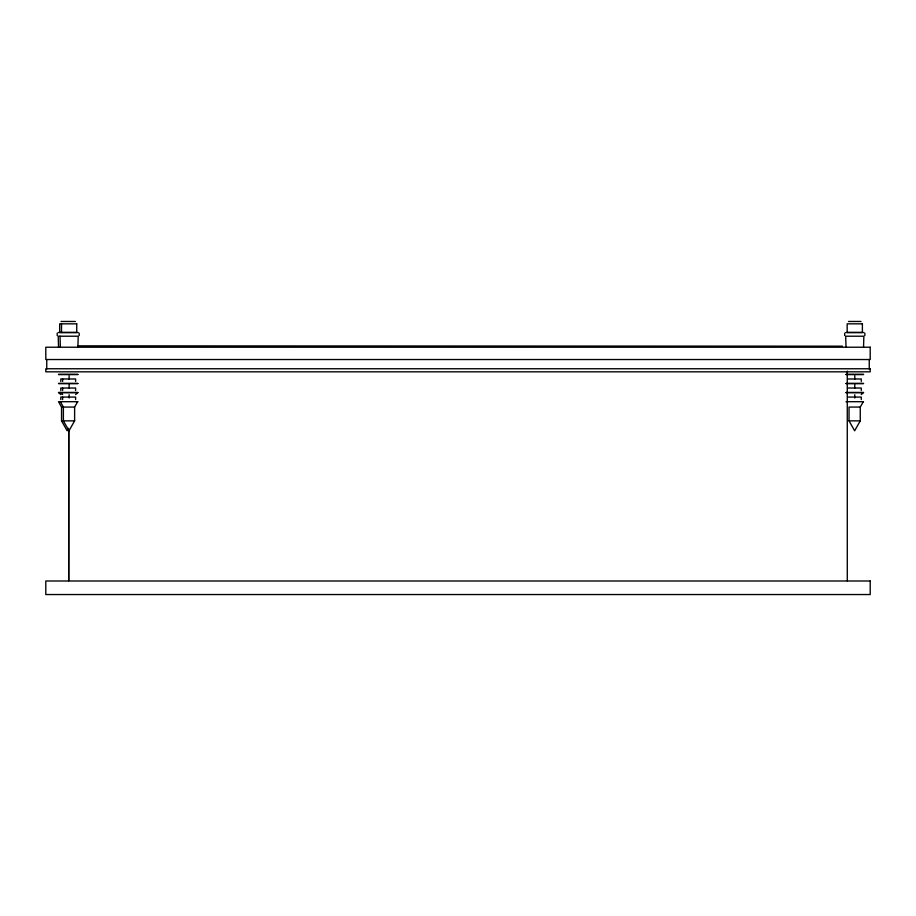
<?xml version="1.0" encoding="UTF-8"?>
<svg xmlns="http://www.w3.org/2000/svg" width="916" height="916" viewBox="0 0 916 916"><rect width="100%" height="100%" fill="white"/><g stroke="black" fill="none" stroke-linecap="round" stroke-linejoin="round"><path stroke-width="1.37" d="M77.883 347.221L78.215 336.218L58.2 336.218L58.532 347.221M863.536 347.221L863.868 336.218L845.686 336.218L846.018 347.221M60.364 401.7L63.376 407.07L63.376 420.856L68.998 430.795L74.62 420.856L74.62 407.07L77.631 401.7M860.261 407.07L849.029 407.07L849.029 420.856L854.651 430.795L860.261 420.856L860.261 407.07L863.284 401.7M68.563 428.31L67.166 430.795L61.544 420.856L61.544 407.07L58.532 401.7L77.883 401.7M75.616 394.578L77.883 392.449L58.532 392.449L60.8 394.578M861.269 394.578L863.536 392.449L846.018 392.449M61.017 321.459L75.398 321.459M848.502 321.459L861.04 321.459M58.2 332.531L78.215 332.531M845.686 332.531L863.868 332.531M77.723 345.847L842.434 346.168M58.532 374.358L77.883 374.358M846.018 374.358L863.536 374.358M58.532 374.564L77.883 374.564M846.018 374.564L863.536 374.564M848.285 378.984L861.269 378.984L861.269 381.48M58.532 383.403L77.883 383.403M846.018 383.403L863.536 383.403M58.532 383.609L77.883 383.609M846.018 383.609L863.536 383.609M848.285 388.029L861.269 388.029L861.269 390.525M58.532 392.655L77.883 392.655M846.018 392.655L863.536 392.655M848.285 397.075L861.269 397.075L861.269 399.571M846.018 401.7L863.536 401.7M61.544 407.07L74.62 407.07M61.544 420.856L74.62 420.856M849.029 420.856L860.261 420.856M60.364 392.449L62.632 394.578M60.032 336.218L60.364 347.221M869.25 359.53L869.25 368.942M864.853 333.184L864.853 335.565M854.777 375.812L854.777 379.098M854.777 384.697L854.777 387.983M854.777 394.693L854.777 398.025M847.266 371.129L847.289 580.801M844.689 333.184L844.689 335.565M79.2 333.184L79.2 335.565M75.616 381.48L75.616 378.984L60.8 378.984L60.8 381.48M75.616 390.525L75.616 388.029L60.8 388.029L60.8 390.525M75.616 399.571L75.616 397.075L60.8 397.075L60.8 399.571M69.124 375.812L69.124 379.098M69.124 384.697L69.124 387.983M69.124 394.693L69.124 398.025M62.632 378.984L62.632 381.48M62.632 388.029L62.632 390.525M62.632 397.075L62.632 399.571M61.509 323.84L61.509 332.474M57.204 333.184L57.204 335.565M46.75 359.53L46.75 368.942M68.734 429.615L68.711 580.801L68.746 429.615M76.738 323.84L59.677 323.84L59.677 332.474L76.738 332.474L76.738 323.84M862.391 323.84L847.163 323.84L847.163 332.474L862.391 332.474L862.391 323.84M870.2 347.221L45.8 347.221L45.8 359.53L870.2 359.53L870.2 347.221M870.2 368.759L45.8 368.759L45.8 371.827L870.2 371.827L870.2 368.759M870.2 580.996L45.8 580.996L45.8 594.541L870.2 594.541L870.2 580.996"/></g></svg>
